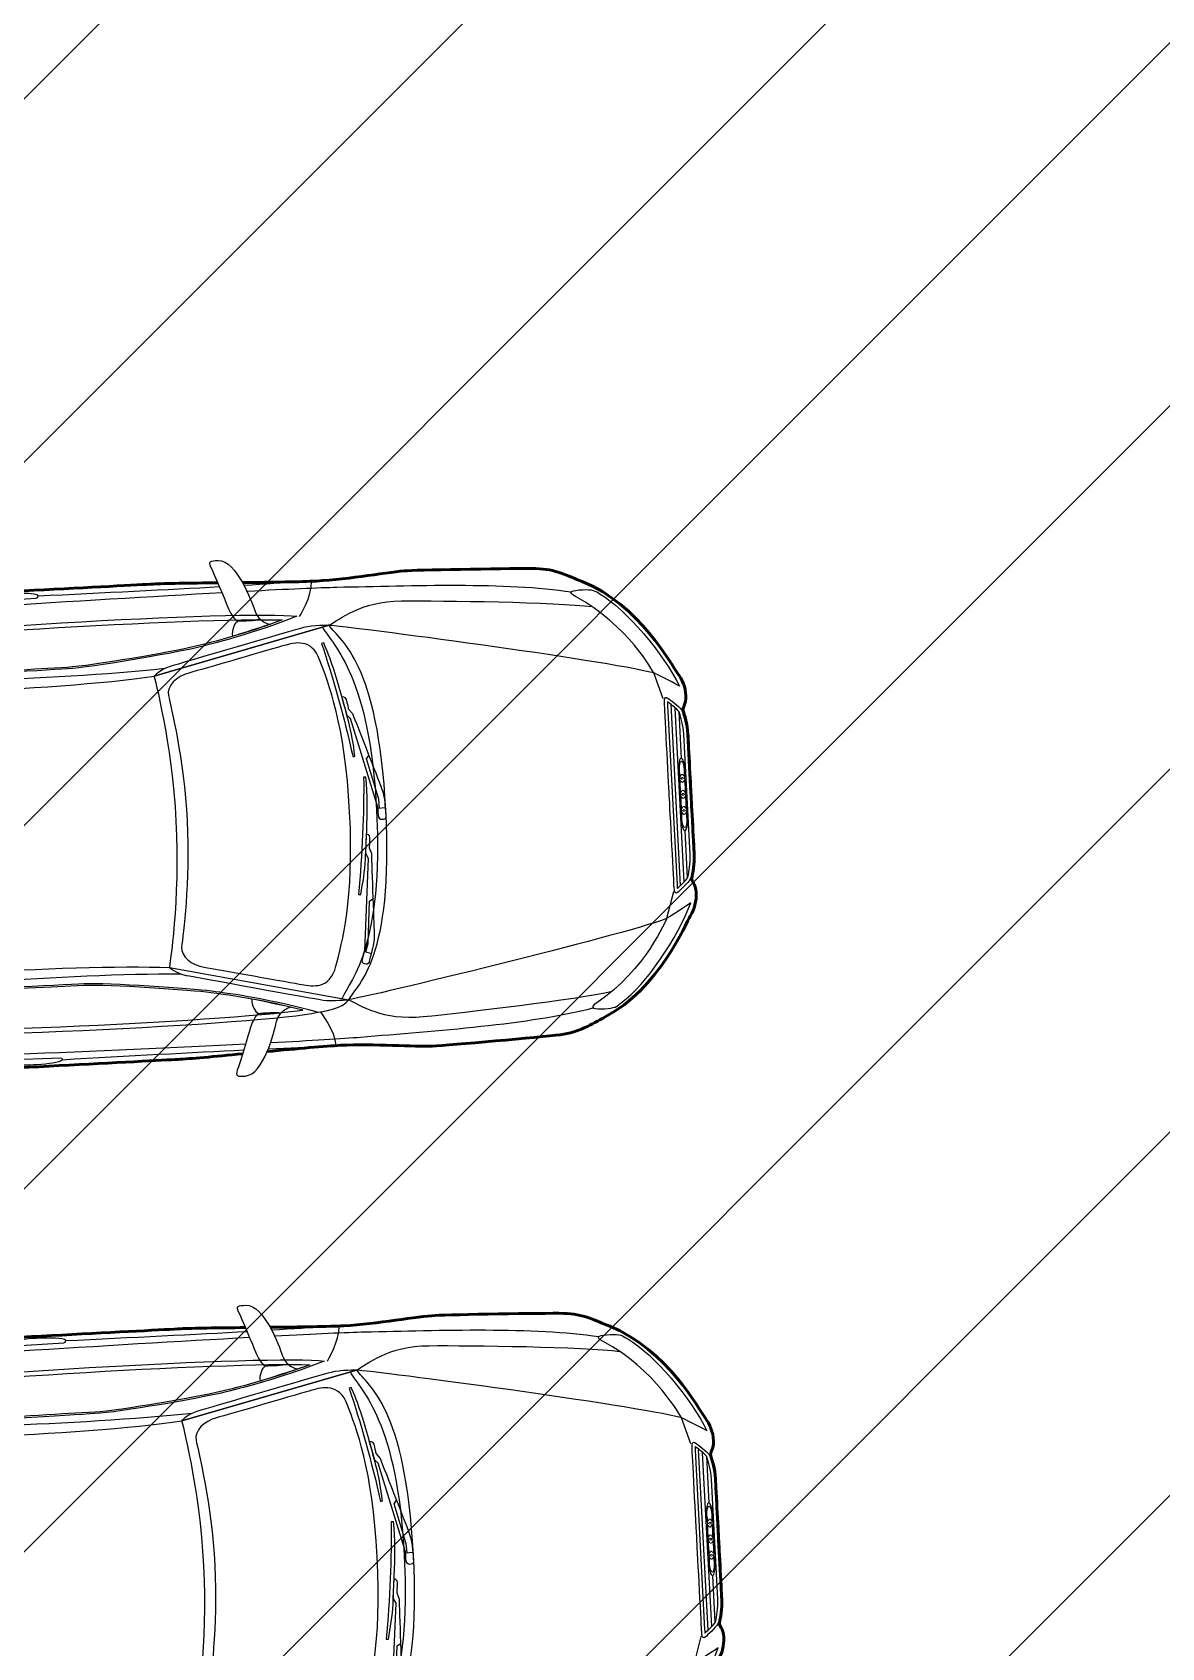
# Model space of a CAD drawing. Header units: millimetres. Extents: x 5637 to 6048, y 3385 to 3927.
# Drawn here: x 5660.7 to 5665.1, y 3657.66 to 3663.95 of the extents above; entities that cross this region are included whole.
import ezdxf

# ---------------------------------------------------------------- set-up
doc = ezdxf.new("R2010")
doc.units = ezdxf.units.MM
doc.layers.add('Contour Lines', color=253, linetype='Continuous')
doc.layers.add('hatch', color=253, linetype='Continuous', lineweight=13)
doc.layers.add('plants1', color=7, linetype='Continuous', true_color=0x89ee5d)
pattern_1 = [(45, (2816.3681, -1263.7476), (-0.265165043, 0.265165043), []), (135, (2816.3681, -1263.7476), (-0.79549513, 0.265165043), [0.9375, -0.5625])]

# ---------------------------------------------------------------- blocks, each defined once
blk = doc.blocks.new('audi1')
at = {"lineweight": 53}
for points, knots in [([(431.399, 224.2089), (431.3942, 224.3254), (431.3898, 224.4385), (431.3898, 224.4963), (431.3898, 224.4963), (431.3898, 224.625), (431.4115, 224.7866), (431.4115, 224.8536), (431.4115, 224.8536), (431.4115, 224.9206), (431.3989, 225.2744), (431.3934, 225.3524), (431.3934, 225.3524), (431.388, 225.4304), (431.3588, 225.4747), (431.3336, 225.5302), (431.3336, 225.5302), (431.2357, 225.7461), (430.9855, 225.864), (430.9583, 225.8821), (430.9583, 225.8821), (430.9311, 225.9002), (430.9023, 225.9101), (430.8677, 225.9101), (430.8677, 225.9101), (430.8331, 225.9101), (430.8242, 225.893), (430.8097, 225.8966), (430.8097, 225.8966), (430.7952, 225.9002), (430.759, 225.9101), (430.719, 225.9101), (430.719, 225.9101), (430.679, 225.9101), (430.4848, 225.9101), (430.4848, 225.9101), (430.4848, 225.9101), (430.4848, 225.9101), (430.2905, 225.9101), (430.2505, 225.9101), (430.2505, 225.9101), (430.2105, 225.9101), (430.1743, 225.9002), (430.1598, 225.8966), (430.1598, 225.8966), (430.1453, 225.893), (430.1364, 225.9101), (430.1018, 225.9101), (430.1018, 225.9101), (430.0672, 225.9101), (430.0384, 225.9002), (430.0112, 225.8821), (430.0112, 225.8821), (429.984, 225.864), (429.7338, 225.7461), (429.6359, 225.5302), (429.6359, 225.5302), (429.6107, 225.4747), (429.5815, 225.4304), (429.5761, 225.3524), (429.5761, 225.3524), (429.5706, 225.2744), (429.558, 224.9206), (429.558, 224.8536), (429.558, 224.8536), (429.558, 224.7866), (429.5797, 224.625), (429.5797, 224.4963), (429.5797, 224.4963), (429.5797, 224.4385), (429.5753, 224.3254), (429.5705, 224.2089)], [0.1982765, 0.1982765, 0.1982765, 0.1982765, 0.2142857, 0.2142857, 0.2142857, 0.2142857, 0.25, 0.25, 0.25, 0.25, 0.2857143, 0.2857143, 0.2857143, 0.2857143, 0.3214286, 0.3214286, 0.3214286, 0.3214286, 0.3571429, 0.3571429, 0.3571429, 0.3571429, 0.3928571, 0.3928571, 0.3928571, 0.3928571, 0.4285714, 0.4285714, 0.4285714, 0.4285714, 0.4642857, 0.4642857, 0.4642857, 0.4642857, 0.5, 0.5, 0.5, 0.5, 0.5357143, 0.5357143, 0.5357143, 0.5357143, 0.5714286, 0.5714286, 0.5714286, 0.5714286, 0.6071429, 0.6071429, 0.6071429, 0.6071429, 0.6428571, 0.6428571, 0.6428571, 0.6428572, 0.6785714, 0.6785714, 0.6785714, 0.6785714, 0.7142857, 0.7142857, 0.7142857, 0.7142857, 0.75, 0.75, 0.75, 0.75, 0.7857143, 0.7857143, 0.7857143, 0.7857143, 0.8017235, 0.8017235, 0.8017235, 0.8017235]), ([(429.5665, 224.1133), (429.562, 224.004), (429.558, 223.9049), (429.558, 223.8614), (429.558, 223.8614), (429.558, 223.7599), (429.558, 223.0467), (429.558, 222.8945), (429.558, 222.8945), (429.558, 222.7423), (429.567, 222.1907), (429.5688, 222.0982), (429.5688, 222.0982), (429.5706, 222.0057), (429.5942, 221.895), (429.6051, 221.8587), (429.6051, 221.8587), (429.6159, 221.8225), (429.6377, 221.7517), (429.6649, 221.6628), (429.6649, 221.6628), (429.7066, 221.5123), (429.8052, 221.2838), (430.4848, 221.2764)], [0.8061201, 0.8061201, 0.8061201, 0.8061201, 0.8214286, 0.8214286, 0.8214286, 0.8214286, 0.8571429, 0.8571429, 0.8571429, 0.8571429, 0.8928571, 0.8928571, 0.8928571, 0.8928572, 0.9285714, 0.9285714, 0.9285714, 0.9285714, 0.9642857, 0.9642857, 0.9642857, 0.9642857, 1, 1, 1, 1]), ([(430.4848, 221.2764), (431.1643, 221.2838), (431.2629, 221.5123), (431.3046, 221.6628), (431.3046, 221.6628), (431.3318, 221.7517), (431.3536, 221.8225), (431.3644, 221.8587), (431.3644, 221.8587), (431.3753, 221.895), (431.3989, 222.0057), (431.4007, 222.0982), (431.4007, 222.0982), (431.4025, 222.1907), (431.4115, 222.7423), (431.4115, 222.8945), (431.4115, 222.8945), (431.4115, 223.0467), (431.4115, 223.7599), (431.4115, 223.8614), (431.4115, 223.8614), (431.4115, 223.9049), (431.4075, 224.004), (431.403, 224.1133)], [0, 0, 0, 0, 0.0357143, 0.0357143, 0.0357143, 0.0357143, 0.0714286, 0.0714286, 0.0714286, 0.0714286, 0.1071429, 0.1071429, 0.1071429, 0.1071429, 0.1428571, 0.1428571, 0.1428571, 0.1428572, 0.1785714, 0.1785714, 0.1785714, 0.1785714, 0.1938799, 0.1938799, 0.1938799, 0.1938799])]:
    blk.add_open_spline(points, degree=3, knots=knots, dxfattribs=at)
for points, knots in [([(429.6678, 225.5307), (429.6678, 225.4903), (429.6725, 225.4658), (429.6932, 225.5009), (429.6932, 225.5009), (429.8093, 225.6976), (430.0059, 225.7899), (430.0059, 225.7899), (430.0059, 225.7899), (430.0059, 225.7899), (430.0592, 225.8855), (430.0626, 225.8868), (430.0626, 225.8868), (429.9328, 225.8319), (429.7507, 225.6936), (429.6887, 225.5977), (429.6887, 225.5977), (429.6738, 225.5783), (429.6678, 225.5687), (429.6678, 225.5307)], [0, 0, 0, 0, 0.2, 0.2, 0.2, 0.2, 0.4, 0.4, 0.4, 0.4, 0.6, 0.6, 0.6, 0.6, 0.8, 0.8, 0.8, 0.8, 1, 1, 1, 1]), ([(430.5782, 225.8666), (430.566, 225.8666), (430.5554, 225.8678), (430.547, 225.8699), (430.547, 225.8699), (430.5386, 225.8678), (430.5272, 225.8666), (430.515, 225.8666), (430.515, 225.8666), (430.5028, 225.8666), (430.4921, 225.8678), (430.4837, 225.8697), (430.4837, 225.8697), (430.4761, 225.8678), (430.4647, 225.8666), (430.4533, 225.8666), (430.4533, 225.8666), (430.4411, 225.8666), (430.4297, 225.8678), (430.4213, 225.8699), (430.4213, 225.8699), (430.4129, 225.8678), (430.4022, 225.8666), (430.3901, 225.8666), (430.3901, 225.8666), (430.3641, 225.8666), (430.3428, 225.8721), (430.3428, 225.8791), (430.3428, 225.8791), (430.3428, 225.8859), (430.3641, 225.8916), (430.3901, 225.8916), (430.3901, 225.8916), (430.4022, 225.8916), (430.4129, 225.8902), (430.4213, 225.8883), (430.4213, 225.8883), (430.4297, 225.8902), (430.4411, 225.8916), (430.4533, 225.8916), (430.4533, 225.8916), (430.4647, 225.8916), (430.4761, 225.8904), (430.4837, 225.8883), (430.4837, 225.8883), (430.4921, 225.8904), (430.5028, 225.8916), (430.515, 225.8916), (430.515, 225.8916), (430.5285, 225.8916), (430.5432, 225.8892), (430.547, 225.8883), (430.547, 225.8883), (430.5554, 225.8902), (430.566, 225.8916), (430.5782, 225.8916), (430.5782, 225.8916), (430.6041, 225.8916), (430.6254, 225.8859), (430.6254, 225.8791), (430.6254, 225.8791), (430.6254, 225.8721), (430.6041, 225.8666), (430.5782, 225.8666)], [0, 0, 0, 0, 0.0625, 0.0625, 0.0625, 0.0625, 0.125, 0.125, 0.125, 0.125, 0.1875, 0.1875, 0.1875, 0.1875, 0.25, 0.25, 0.25, 0.25, 0.3125, 0.3125, 0.3125, 0.3125, 0.375, 0.375, 0.375, 0.375, 0.4375, 0.4375, 0.4375, 0.4375, 0.5, 0.5, 0.5, 0.5, 0.5625, 0.5625, 0.5625, 0.5625, 0.625, 0.625, 0.625, 0.625, 0.6875, 0.6875, 0.6875, 0.6875, 0.75, 0.75, 0.75, 0.75, 0.8125, 0.8125, 0.8125, 0.8125, 0.875, 0.875, 0.875, 0.875, 0.9375, 0.9375, 0.9375, 0.9375, 1, 1, 1, 1]), ([(431.3016, 225.5307), (431.3016, 225.4903), (431.297, 225.4658), (431.2763, 225.5009), (431.2763, 225.5009), (431.1602, 225.6976), (430.9635, 225.7899), (430.9635, 225.7899), (430.9635, 225.7899), (430.9635, 225.7899), (430.9103, 225.8855), (430.9069, 225.8868), (430.9069, 225.8868), (431.0367, 225.8319), (431.2188, 225.6936), (431.2808, 225.5977), (431.2808, 225.5977), (431.2957, 225.5783), (431.3016, 225.5687), (431.3016, 225.5307)], [0, 0, 0, 0, 0.2, 0.2, 0.2, 0.2, 0.4, 0.4, 0.4, 0.4, 0.6, 0.6, 0.6, 0.6, 0.8, 0.8, 0.8, 0.8, 1, 1, 1, 1]), ([(430.4848, 223.9015), (430.1772, 223.9015), (429.9166, 223.8459), (429.9166, 223.8459), (429.9166, 223.8459), (429.9166, 223.8459), (429.7544, 224.5367), (429.7544, 224.5367), (429.7544, 224.5367), (429.8192, 224.5784), (429.9038, 224.7198), (430.4848, 224.7198), (430.4848, 224.7198), (431.0657, 224.7198), (431.1503, 224.5784), (431.2151, 224.5367), (431.2151, 224.5367), (431.2151, 224.5367), (431.0529, 223.8459), (431.0529, 223.8459), (431.0529, 223.8459), (431.0529, 223.8459), (430.7923, 223.9015), (430.4848, 223.9015)], [0, 0, 0, 0, 0.166667, 0.166667, 0.166667, 0.166667, 0.333333, 0.333333, 0.333333, 0.333333, 0.5, 0.5, 0.5, 0.5, 0.666667, 0.666667, 0.666667, 0.666667, 0.833333, 0.833333, 0.833333, 0.833333, 1, 1, 1, 1]), ([(431.029, 224.6373), (431.0031, 224.6465), (430.9817, 224.6488), (430.9558, 224.6495), (430.9558, 224.6495), (430.9368, 224.6495), (430.6503, 224.6549), (430.6503, 224.6549), (430.6503, 224.6549), (430.6503, 224.6549), (430.6283, 224.6473), (430.6283, 224.6473), (430.6283, 224.6473), (430.6283, 224.6473), (430.6031, 224.6503), (430.5894, 224.6511), (430.5894, 224.6511), (430.5757, 224.6526), (430.5734, 224.6404), (430.5734, 224.6404), (430.5734, 224.6404), (430.5734, 224.6404), (430.6488, 224.6328), (430.6488, 224.6328), (430.6488, 224.6328), (430.6488, 224.6328), (430.6694, 224.6427), (430.6694, 224.6427), (430.6694, 224.6427), (430.6694, 224.6427), (431.0274, 224.6091), (431.0274, 224.6091), (431.0274, 224.6091), (431.0274, 224.6091), (431.0381, 224.6053), (431.0549, 224.6), (431.0549, 224.6), (431.0709, 224.5947), (431.0762, 224.5992), (431.0785, 224.6061), (431.0785, 224.6061), (431.0808, 224.6137), (431.0823, 224.6198), (431.0724, 224.6236), (431.0724, 224.6236), (431.0625, 224.6267), (431.0457, 224.632), (431.029, 224.6373)], [0, 0, 0, 0, 0.083333, 0.083333, 0.083333, 0.083333, 0.166667, 0.166667, 0.166667, 0.166667, 0.25, 0.25, 0.25, 0.25, 0.333333, 0.333333, 0.333333, 0.333333, 0.416667, 0.416667, 0.416667, 0.416667, 0.5, 0.5, 0.5, 0.5, 0.583333, 0.583333, 0.583333, 0.583333, 0.666667, 0.666667, 0.666667, 0.666667, 0.75, 0.75, 0.75, 0.75, 0.833333, 0.833333, 0.833333, 0.833333, 0.916667, 0.916667, 0.916667, 0.916667, 1, 1, 1, 1]), ([(431.2151, 224.5367), (431.2151, 224.5367), (431.0529, 223.8459), (431.0529, 223.8459), (431.0529, 223.8459), (431.0529, 223.8459), (431.0783, 223.871), (431.0876, 223.9104), (431.0876, 223.9104), (431.0968, 223.9498), (431.2044, 224.4001), (431.2114, 224.4371), (431.2114, 224.4371), (431.2183, 224.4742), (431.2151, 224.5367), (431.2151, 224.5367)], [0, 0, 0, 0, 0.25, 0.25, 0.25, 0.25, 0.5, 0.5, 0.5, 0.5, 0.75, 0.75, 0.75, 0.75, 1, 1, 1, 1])]:
    blk.add_open_spline(points, degree=3, knots=knots)
at = {"lineweight": 25}
for points, knots in [([(429.6678, 225.5307), (429.6678, 225.4903), (429.6725, 225.4658), (429.6932, 225.5009), (429.6932, 225.5009), (429.8093, 225.6976), (430.0059, 225.7899), (430.0059, 225.7899), (430.0059, 225.7899), (430.0059, 225.7899), (430.0592, 225.8855), (430.0626, 225.8868), (430.0626, 225.8868), (429.9328, 225.8319), (429.7507, 225.6936), (429.6887, 225.5977), (429.6887, 225.5977), (429.6738, 225.5783), (429.6678, 225.5687), (429.6678, 225.5307)], [0, 0, 0, 0, 0.2, 0.2, 0.2, 0.2, 0.4, 0.4, 0.4, 0.4, 0.6, 0.6, 0.6, 0.6, 0.8, 0.8, 0.8, 0.8, 1, 1, 1, 1]), ([(430.4809, 225.9061), (430.4809, 225.9061), (430.2505, 225.9061), (430.2505, 225.9061), (430.2505, 225.9061), (430.2135, 225.9061), (430.18, 225.8976), (430.1639, 225.8935), (430.1639, 225.8935), (430.1639, 225.8935), (430.1608, 225.8928), (430.1608, 225.8928), (430.1608, 225.8928), (430.1461, 225.8881), (430.1235, 225.8586), (430.1091, 225.8427), (430.1091, 225.8427), (430.0947, 225.8268), (430.1091, 225.8253), (430.1348, 225.8253), (430.1348, 225.8253), (430.1605, 225.8253), (430.4848, 225.8253), (430.4848, 225.8253), (430.4848, 225.8253), (430.4848, 225.8253), (430.809, 225.8253), (430.8347, 225.8253), (430.8347, 225.8253), (430.8604, 225.8253), (430.8748, 225.8268), (430.8604, 225.8427), (430.8604, 225.8427), (430.846, 225.8586), (430.8234, 225.8881), (430.8087, 225.8928), (430.8087, 225.8928), (430.8087, 225.8928), (430.8056, 225.8936), (430.8056, 225.8936), (430.8056, 225.8936), (430.7895, 225.8976), (430.756, 225.9061), (430.719, 225.9061), (430.719, 225.9061), (430.719, 225.9061), (430.4886, 225.9061), (430.4886, 225.9061), (430.4886, 225.9061), (430.4886, 225.9061), (430.4809, 225.9061), (430.4809, 225.9061)], [0, 0, 0, 0, 0.076923, 0.076923, 0.076923, 0.076923, 0.153846, 0.153846, 0.153846, 0.153846, 0.230769, 0.230769, 0.230769, 0.230769, 0.307692, 0.307692, 0.307692, 0.307692, 0.384615, 0.384615, 0.384615, 0.384615, 0.461538, 0.461538, 0.461538, 0.461538, 0.538462, 0.538462, 0.538462, 0.538462, 0.615385, 0.615385, 0.615385, 0.615385, 0.692308, 0.692308, 0.692308, 0.692308, 0.769231, 0.769231, 0.769231, 0.769231, 0.846154, 0.846154, 0.846154, 0.846154, 0.923077, 0.923077, 0.923077, 0.923077, 1, 1, 1, 1]), ([(430.8347, 225.8373), (430.8347, 225.8373), (430.8347, 225.8373), (430.8347, 225.8373), (430.8347, 225.8373), (430.8347, 225.8373), (430.1348, 225.8373), (430.1348, 225.8373), (430.1348, 225.8373), (430.1289, 225.8373), (430.1244, 225.8375), (430.1207, 225.8377), (430.1207, 225.8377), (430.1235, 225.841), (430.1279, 225.846), (430.1279, 225.846), (430.1279, 225.846), (430.1384, 225.8582), (430.156, 225.8786), (430.1644, 225.8813), (430.1644, 225.8813), (430.1644, 225.8813), (430.1668, 225.8819), (430.1668, 225.8819), (430.1668, 225.8819), (430.1825, 225.8859), (430.2151, 225.8941), (430.2505, 225.8941), (430.2505, 225.8941), (430.2505, 225.8941), (430.719, 225.8941), (430.719, 225.8941), (430.719, 225.8941), (430.7544, 225.8941), (430.787, 225.8859), (430.8027, 225.8819), (430.8027, 225.8819), (430.8027, 225.8819), (430.8058, 225.8811), (430.8058, 225.8811), (430.8058, 225.8811), (430.8135, 225.8787), (430.8311, 225.8582), (430.8416, 225.846), (430.8416, 225.846), (430.8416, 225.846), (430.846, 225.841), (430.8488, 225.8377), (430.8488, 225.8377), (430.8451, 225.8375), (430.8406, 225.8373), (430.8347, 225.8373)], [0, 0, 0, 0, 0.076923, 0.076923, 0.076923, 0.076923, 0.153846, 0.153846, 0.153846, 0.153846, 0.230769, 0.230769, 0.230769, 0.230769, 0.307692, 0.307692, 0.307692, 0.307692, 0.384615, 0.384615, 0.384615, 0.384615, 0.461538, 0.461538, 0.461538, 0.461538, 0.538462, 0.538462, 0.538462, 0.538462, 0.615385, 0.615385, 0.615385, 0.615385, 0.692308, 0.692308, 0.692308, 0.692308, 0.769231, 0.769231, 0.769231, 0.769231, 0.846154, 0.846154, 0.846154, 0.846154, 0.923077, 0.923077, 0.923077, 0.923077, 1, 1, 1, 1]), ([(431.3016, 225.5307), (431.3016, 225.4903), (431.297, 225.4658), (431.2763, 225.5009), (431.2763, 225.5009), (431.1602, 225.6976), (430.9635, 225.7899), (430.9635, 225.7899), (430.9635, 225.7899), (430.9635, 225.7899), (430.9103, 225.8855), (430.9069, 225.8868), (430.9069, 225.8868), (431.0367, 225.8319), (431.2188, 225.6936), (431.2808, 225.5977), (431.2808, 225.5977), (431.2957, 225.5783), (431.3016, 225.5687), (431.3016, 225.5307)], [0, 0, 0, 0, 0.2, 0.2, 0.2, 0.2, 0.4, 0.4, 0.4, 0.4, 0.6, 0.6, 0.6, 0.6, 0.8, 0.8, 0.8, 0.8, 1, 1, 1, 1]), ([(429.7544, 224.5367), (429.7332, 224.579), (429.6675, 224.6635), (429.6745, 224.8232), (429.6745, 224.8232), (429.6815, 224.9829), (429.7099, 225.4234), (429.7353, 225.5636)], [0, 0, 0, 0, 0.5, 0.5, 0.5, 0.5, 1, 1, 1, 1]), ([(431.2151, 224.5367), (431.2363, 224.579), (431.3019, 224.6635), (431.295, 224.8232), (431.295, 224.8232), (431.288, 224.9829), (431.2596, 225.4234), (431.2342, 225.5636)], [0, 0, 0, 0, 0.5, 0.5, 0.5, 0.5, 1, 1, 1, 1]), ([(429.6047, 224.2242), (429.6047, 224.382), (429.6055, 224.5077), (429.6076, 224.575), (429.6076, 224.575), (429.6169, 224.867), (429.6222, 225.2352), (429.6739, 225.4859)], [0.5897295, 0.5897295, 0.5897295, 0.5897295, 0.6666667, 0.6666667, 0.6666667, 0.6666667, 1, 1, 1, 1]), ([(431.3648, 224.2242), (431.3648, 224.382), (431.364, 224.5077), (431.3619, 224.575), (431.3619, 224.575), (431.3525, 224.867), (431.3473, 225.2352), (431.2956, 225.4859)], [0.5897296, 0.5897296, 0.5897296, 0.5897296, 0.6666667, 0.6666667, 0.6666667, 0.6666667, 1, 1, 1, 1]), ([(430.4848, 223.9015), (430.1772, 223.9015), (429.9166, 223.8459), (429.9166, 223.8459), (429.9166, 223.8459), (429.9166, 223.8459), (429.7544, 224.5367), (429.7544, 224.5367), (429.7544, 224.5367), (429.8192, 224.5784), (429.9038, 224.7198), (430.4848, 224.7198), (430.4848, 224.7198), (431.0657, 224.7198), (431.1503, 224.5784), (431.2151, 224.5367), (431.2151, 224.5367), (431.2151, 224.5367), (431.0529, 223.8459), (431.0529, 223.8459), (431.0529, 223.8459), (431.0529, 223.8459), (430.7923, 223.9015), (430.4848, 223.9015)], [0, 0, 0, 0, 0.166667, 0.166667, 0.166667, 0.166667, 0.333333, 0.333333, 0.333333, 0.333333, 0.5, 0.5, 0.5, 0.5, 0.666667, 0.666667, 0.666667, 0.666667, 0.833333, 0.833333, 0.833333, 0.833333, 1, 1, 1, 1]), ([(429.7605, 224.5106), (429.8395, 224.5526), (429.9616, 224.6841), (430.4848, 224.6841), (430.4848, 224.6841), (431.0079, 224.6841), (431.13, 224.5526), (431.209, 224.5106)], [0, 0, 0, 0, 0.5, 0.5, 0.5, 0.5, 1, 1, 1, 1]), ([(430.4637, 224.7174), (430.4355, 224.7174), (430.415, 224.7128), (430.3906, 224.7052), (430.3906, 224.7052), (430.3723, 224.6999), (430.1026, 224.6099), (430.1026, 224.6099), (430.1026, 224.6099), (430.1026, 224.6099), (430.0843, 224.5954), (430.0843, 224.5954), (430.0843, 224.5954), (430.0843, 224.5954), (430.06, 224.5909), (430.0462, 224.5878), (430.0462, 224.5878), (430.0325, 224.584), (430.0341, 224.5718), (430.0341, 224.5718), (430.0341, 224.5718), (430.0341, 224.5718), (430.1087, 224.5886), (430.1087, 224.5886), (430.1087, 224.5886), (430.1087, 224.5886), (430.1209, 224.6008), (430.1209, 224.6008), (430.1209, 224.6008), (430.1209, 224.6008), (430.4713, 224.6899), (430.4713, 224.6899), (430.4713, 224.6899), (430.4713, 224.6899), (430.4828, 224.6899), (430.5003, 224.6899), (430.5003, 224.6899), (430.5178, 224.6907), (430.5208, 224.6968), (430.5208, 224.7037), (430.5208, 224.7037), (430.5208, 224.7113), (430.5201, 224.7182), (430.5094, 224.7182), (430.5094, 224.7182), (430.4988, 224.7189), (430.4812, 224.7182), (430.4637, 224.7174)], [0, 0, 0, 0, 0.083333, 0.083333, 0.083333, 0.083333, 0.166667, 0.166667, 0.166667, 0.166667, 0.25, 0.25, 0.25, 0.25, 0.333333, 0.333333, 0.333333, 0.333333, 0.416667, 0.416667, 0.416667, 0.416667, 0.5, 0.5, 0.5, 0.5, 0.583333, 0.583333, 0.583333, 0.583333, 0.666667, 0.666667, 0.666667, 0.666667, 0.75, 0.75, 0.75, 0.75, 0.833333, 0.833333, 0.833333, 0.833333, 0.916667, 0.916667, 0.916667, 0.916667, 1, 1, 1, 1]), ([(430.4751, 224.6953), (430.4751, 224.6953), (430.4401, 224.6945), (430.4401, 224.6945), (430.4401, 224.6945), (430.4401, 224.6945), (430.2816, 224.6549), (430.2816, 224.6549), (430.2816, 224.6549), (430.2816, 224.6549), (430.2687, 224.6648), (430.2687, 224.6648)], [0, 0, 0, 0, 0.333333, 0.333333, 0.333333, 0.333333, 0.666667, 0.666667, 0.666667, 0.666667, 1, 1, 1, 1]), ([(429.8215, 224.5124), (429.8825, 224.536), (429.9518, 224.5535), (430.0249, 224.5695), (430.0249, 224.5695), (430.06, 224.5771), (430.095, 224.5855), (430.1293, 224.5924), (430.1293, 224.5924), (430.1773, 224.6031), (430.2207, 224.6069), (430.2679, 224.6107), (430.2679, 224.6107), (430.2679, 224.6107), (430.2702, 224.6031), (430.2702, 224.6031), (430.2702, 224.6031), (430.1156, 224.5764), (429.9579, 224.5413), (429.8238, 224.504), (429.8238, 224.504), (429.8238, 224.504), (429.8215, 224.5124), (429.8215, 224.5124)], [0, 0, 0, 0, 0.166667, 0.166667, 0.166667, 0.166667, 0.333333, 0.333333, 0.333333, 0.333333, 0.5, 0.5, 0.5, 0.5, 0.666667, 0.666667, 0.666667, 0.666667, 0.833333, 0.833333, 0.833333, 0.833333, 1, 1, 1, 1]), ([(430.3525, 224.6488), (430.418, 224.6533), (430.4896, 224.648), (430.5635, 224.6412), (430.5635, 224.6412), (430.5993, 224.6373), (430.6351, 224.6343), (430.6702, 224.6305), (430.6702, 224.6305), (430.7197, 224.6259), (430.7616, 224.616), (430.8073, 224.6053), (430.8073, 224.6053), (430.8073, 224.6053), (430.8073, 224.5969), (430.8073, 224.5969), (430.8073, 224.5969), (430.6519, 224.6191), (430.4904, 224.6343), (430.3517, 224.6404), (430.3517, 224.6404), (430.3517, 224.6404), (430.3525, 224.6488), (430.3525, 224.6488)], [0, 0, 0, 0, 0.166667, 0.166667, 0.166667, 0.166667, 0.333333, 0.333333, 0.333333, 0.333333, 0.5, 0.5, 0.5, 0.5, 0.666667, 0.666667, 0.666667, 0.666667, 0.833333, 0.833333, 0.833333, 0.833333, 1, 1, 1, 1]), ([(431.029, 224.6373), (431.0031, 224.6465), (430.9817, 224.6488), (430.9558, 224.6495), (430.9558, 224.6495), (430.9368, 224.6495), (430.6503, 224.6549), (430.6503, 224.6549), (430.6503, 224.6549), (430.6503, 224.6549), (430.6283, 224.6473), (430.6283, 224.6473), (430.6283, 224.6473), (430.6283, 224.6473), (430.6031, 224.6503), (430.5894, 224.6511), (430.5894, 224.6511), (430.5757, 224.6526), (430.5734, 224.6404), (430.5734, 224.6404), (430.5734, 224.6404), (430.5734, 224.6404), (430.6488, 224.6328), (430.6488, 224.6328), (430.6488, 224.6328), (430.6488, 224.6328), (430.6694, 224.6427), (430.6694, 224.6427), (430.6694, 224.6427), (430.6694, 224.6427), (431.0274, 224.6091), (431.0274, 224.6091), (431.0274, 224.6091), (431.0274, 224.6091), (431.0381, 224.6053), (431.0549, 224.6), (431.0549, 224.6), (431.0709, 224.5947), (431.0762, 224.5992), (431.0785, 224.6061), (431.0785, 224.6061), (431.0808, 224.6137), (431.0823, 224.6198), (431.0724, 224.6236), (431.0724, 224.6236), (431.0625, 224.6267), (431.0457, 224.632), (431.029, 224.6373)], [0, 0, 0, 0, 0.083333, 0.083333, 0.083333, 0.083333, 0.166667, 0.166667, 0.166667, 0.166667, 0.25, 0.25, 0.25, 0.25, 0.333333, 0.333333, 0.333333, 0.333333, 0.416667, 0.416667, 0.416667, 0.416667, 0.5, 0.5, 0.5, 0.5, 0.583333, 0.583333, 0.583333, 0.583333, 0.666667, 0.666667, 0.666667, 0.666667, 0.75, 0.75, 0.75, 0.75, 0.833333, 0.833333, 0.833333, 0.833333, 0.916667, 0.916667, 0.916667, 0.916667, 1, 1, 1, 1]), ([(431.032, 224.613), (431.032, 224.613), (430.9993, 224.6236), (430.9993, 224.6236), (430.9993, 224.6236), (430.9993, 224.6236), (430.8355, 224.6381), (430.8355, 224.6381), (430.8355, 224.6381), (430.8355, 224.6381), (430.8263, 224.6511), (430.8263, 224.6511)], [0, 0, 0, 0, 0.333333, 0.333333, 0.333333, 0.333333, 0.666667, 0.666667, 0.666667, 0.666667, 1, 1, 1, 1]), ([(430.4848, 223.945), (430.2406, 223.945), (430.0408, 223.9049), (429.9945, 223.8979), (429.9945, 223.8979), (429.9568, 223.8922), (429.9219, 223.9331), (429.9113, 223.982), (429.9113, 223.982), (429.9007, 224.031), (429.8333, 224.3168), (429.824, 224.3578), (429.824, 224.3578), (429.8147, 224.3988), (429.7989, 224.4663), (429.8888, 224.4941), (429.8888, 224.4941), (429.9787, 224.5219), (430.1377, 224.5788), (430.4848, 224.5788), (430.4848, 224.5788), (430.8318, 224.5788), (430.9908, 224.5219), (431.0807, 224.4941), (431.0807, 224.4941), (431.1706, 224.4663), (431.1548, 224.3988), (431.1455, 224.3578), (431.1455, 224.3578), (431.1362, 224.3168), (431.0688, 224.031), (431.0582, 223.982), (431.0582, 223.982), (431.0476, 223.9331), (431.0127, 223.8922), (430.975, 223.8979), (430.975, 223.8979), (430.9287, 223.9049), (430.7289, 223.945), (430.4848, 223.945)], [0, 0, 0, 0, 0.1, 0.1, 0.1, 0.1, 0.2, 0.2, 0.2, 0.2, 0.3, 0.3, 0.3, 0.3, 0.4, 0.4, 0.4, 0.4, 0.5, 0.5, 0.5, 0.5, 0.6, 0.6, 0.6, 0.6, 0.7, 0.7, 0.7, 0.7, 0.8, 0.8, 0.8, 0.8, 0.9, 0.9, 0.9, 0.9, 1, 1, 1, 1]), ([(429.7544, 224.5367), (429.7544, 224.5367), (429.9166, 223.8459), (429.9166, 223.8459), (429.9166, 223.8459), (429.9166, 223.8459), (429.8912, 223.871), (429.8819, 223.9104), (429.8819, 223.9104), (429.8727, 223.9498), (429.7651, 224.4001), (429.7581, 224.4371), (429.7581, 224.4371), (429.7512, 224.4742), (429.7544, 224.5367), (429.7544, 224.5367)], [0, 0, 0, 0, 0.25, 0.25, 0.25, 0.25, 0.5, 0.5, 0.5, 0.5, 0.75, 0.75, 0.75, 0.75, 1, 1, 1, 1]), ([(431.2151, 224.5367), (431.2151, 224.5367), (431.0529, 223.8459), (431.0529, 223.8459), (431.0529, 223.8459), (431.0529, 223.8459), (431.0783, 223.871), (431.0876, 223.9104), (431.0876, 223.9104), (431.0968, 223.9498), (431.2044, 224.4001), (431.2114, 224.4371), (431.2114, 224.4371), (431.2183, 224.4742), (431.2151, 224.5367), (431.2151, 224.5367)], [0, 0, 0, 0, 0.25, 0.25, 0.25, 0.25, 0.5, 0.5, 0.5, 0.5, 0.75, 0.75, 0.75, 0.75, 1, 1, 1, 1]), ([(429.7294, 222.4481), (429.733, 222.4197), (429.7506, 222.3939), (429.7694, 222.4481), (429.7694, 222.4481), (429.7882, 222.5022), (429.8188, 222.6129), (429.8282, 222.66), (429.8282, 222.66), (429.8376, 222.7071), (429.8659, 222.8625), (429.8706, 222.9402), (429.8706, 222.9402), (429.8753, 223.0179), (429.8706, 223.4159), (429.8706, 223.51), (429.8706, 223.51), (429.8706, 223.6042), (429.8306, 223.9268), (429.8165, 224.0045), (429.8165, 224.0045), (429.8023, 224.0822), (429.7717, 224.2376), (429.7128, 224.4127), (429.7128, 224.4127), (429.6776, 224.2188), (429.6823, 222.8178), (429.7294, 222.4481)], [0, 0, 0, 0, 0.142857, 0.142857, 0.142857, 0.142857, 0.285714, 0.285714, 0.285714, 0.285714, 0.428571, 0.428571, 0.428571, 0.428571, 0.571429, 0.571429, 0.571429, 0.571429, 0.714286, 0.714286, 0.714286, 0.714286, 0.857143, 0.857143, 0.857143, 0.857143, 1, 1, 1, 1]), ([(429.7473, 222.4496), (429.7473, 222.4496), (429.7473, 222.4496), (429.7473, 222.4496), (429.7473, 222.4496), (429.7486, 222.4392), (429.7514, 222.4332), (429.7535, 222.4302), (429.7535, 222.4302), (429.7556, 222.4328), (429.7593, 222.4385), (429.764, 222.452), (429.764, 222.452), (429.7824, 222.5048), (429.813, 222.6149), (429.8224, 222.6624), (429.8224, 222.6624), (429.8338, 222.7192), (429.8602, 222.8683), (429.8646, 222.9409), (429.8646, 222.9409), (429.868, 222.9978), (429.8664, 223.23), (429.8653, 223.3836), (429.8653, 223.3836), (429.8653, 223.3836), (429.8646, 223.51), (429.8646, 223.51), (429.8646, 223.51), (429.8646, 223.604), (429.8241, 223.9281), (429.8106, 224.0024), (429.8106, 224.0024), (429.7881, 224.1266), (429.7588, 224.2448), (429.7242, 224.3557), (429.7242, 224.3557), (429.6965, 224.0345), (429.7036, 222.7921), (429.7473, 222.4496)], [0, 0, 0, 0, 0.1, 0.1, 0.1, 0.1, 0.2, 0.2, 0.2, 0.2, 0.3, 0.3, 0.3, 0.3, 0.4, 0.4, 0.4, 0.4, 0.5, 0.5, 0.5, 0.5, 0.6, 0.6, 0.6, 0.6, 0.7, 0.7, 0.7, 0.7, 0.8, 0.8, 0.8, 0.8, 0.9, 0.9, 0.9, 0.9, 1, 1, 1, 1]), ([(431.2401, 222.4481), (431.2365, 222.4197), (431.2189, 222.3939), (431.2001, 222.4481), (431.2001, 222.4481), (431.1813, 222.5022), (431.1507, 222.6129), (431.1413, 222.66), (431.1413, 222.66), (431.1319, 222.7071), (431.1036, 222.8625), (431.0989, 222.9402), (431.0989, 222.9402), (431.0942, 223.0179), (431.0989, 223.4159), (431.0989, 223.51), (431.0989, 223.51), (431.0989, 223.6042), (431.1389, 223.9268), (431.153, 224.0045), (431.153, 224.0045), (431.1672, 224.0822), (431.1978, 224.2376), (431.2567, 224.4127), (431.2567, 224.4127), (431.2919, 224.2188), (431.2872, 222.8178), (431.2401, 222.4481)], [0, 0, 0, 0, 0.142857, 0.142857, 0.142857, 0.142857, 0.285714, 0.285714, 0.285714, 0.285714, 0.428571, 0.428571, 0.428571, 0.428571, 0.571429, 0.571429, 0.571429, 0.571429, 0.714286, 0.714286, 0.714286, 0.714286, 0.857143, 0.857143, 0.857143, 0.857143, 1, 1, 1, 1]), ([(431.2222, 222.4496), (431.2222, 222.4496), (431.2222, 222.4496), (431.2222, 222.4496), (431.2222, 222.4496), (431.2209, 222.4392), (431.2181, 222.4332), (431.216, 222.4302), (431.216, 222.4302), (431.2139, 222.4328), (431.2102, 222.4385), (431.2055, 222.452), (431.2055, 222.452), (431.1871, 222.5048), (431.1565, 222.6149), (431.1471, 222.6624), (431.1471, 222.6624), (431.1357, 222.7192), (431.1093, 222.8683), (431.1049, 222.9409), (431.1049, 222.9409), (431.1015, 222.9978), (431.1031, 223.23), (431.1042, 223.3836), (431.1042, 223.3836), (431.1042, 223.3836), (431.1049, 223.51), (431.1049, 223.51), (431.1049, 223.51), (431.1049, 223.604), (431.1454, 223.9281), (431.1589, 224.0024), (431.1589, 224.0024), (431.1814, 224.1266), (431.2107, 224.2448), (431.2453, 224.3557), (431.2453, 224.3557), (431.273, 224.0345), (431.2659, 222.7921), (431.2222, 222.4496)], [0, 0, 0, 0, 0.1, 0.1, 0.1, 0.1, 0.2, 0.2, 0.2, 0.2, 0.3, 0.3, 0.3, 0.3, 0.4, 0.4, 0.4, 0.4, 0.5, 0.5, 0.5, 0.5, 0.6, 0.6, 0.6, 0.6, 0.7, 0.7, 0.7, 0.7, 0.8, 0.8, 0.8, 0.8, 0.9, 0.9, 0.9, 0.9, 1, 1, 1, 1]), ([(429.7167, 224.2702), (429.7205, 224.2508), (429.7208, 224.2086), (429.7186, 224.1796), (429.7186, 224.1796), (429.7194, 224.1805), (429.7203, 224.1815), (429.7209, 224.1823), (429.7209, 224.1823), (429.7261, 224.1712), (429.7529, 224.1567), (429.7775, 224.1607), (429.7775, 224.1607), (429.7743, 224.1742), (429.7383, 224.3089), (429.7383, 224.3089), (429.7383, 224.3089), (429.7368, 224.2978), (429.7298, 224.2827), (429.7167, 224.2702)], [0, 0, 0, 0, 0.2, 0.2, 0.2, 0.2, 0.4, 0.4, 0.4, 0.4, 0.6, 0.6, 0.6, 0.6, 0.8, 0.8, 0.8, 0.8, 1, 1, 1, 1]), ([(431.2528, 224.2702), (431.249, 224.2508), (431.2487, 224.2086), (431.2509, 224.1796), (431.2509, 224.1796), (431.2501, 224.1805), (431.2492, 224.1815), (431.2486, 224.1823), (431.2486, 224.1823), (431.2434, 224.1712), (431.2166, 224.1567), (431.1919, 224.1607), (431.1919, 224.1607), (431.1952, 224.1742), (431.2312, 224.3089), (431.2312, 224.3089), (431.2312, 224.3089), (431.2326, 224.2978), (431.2397, 224.2827), (431.2528, 224.2702)], [0, 0, 0, 0, 0.2, 0.2, 0.2, 0.2, 0.4, 0.4, 0.4, 0.4, 0.6, 0.6, 0.6, 0.6, 0.8, 0.8, 0.8, 0.8, 1, 1, 1, 1]), ([(429.7167, 224.2702), (429.708, 224.2618), (429.6965, 224.2546), (429.6819, 224.2506), (429.6819, 224.2506), (429.6455, 224.2409), (429.4816, 224.1895), (429.4796, 224.1192), (429.4796, 224.1192), (429.4796, 224.0893), (429.4803, 224.0788), (429.5037, 224.0893), (429.5037, 224.0893), (429.5271, 224.0997), (429.6448, 224.1419), (429.6643, 224.1478), (429.6643, 224.1478), (429.6823, 224.1532), (429.7088, 224.169), (429.7186, 224.1796), (429.7186, 224.1796), (429.7208, 224.2086), (429.7205, 224.2508), (429.7167, 224.2702)], [0, 0, 0, 0, 0.166667, 0.166667, 0.166667, 0.166667, 0.333333, 0.333333, 0.333333, 0.333333, 0.5, 0.5, 0.5, 0.5, 0.666667, 0.666667, 0.666667, 0.666667, 0.833333, 0.833333, 0.833333, 0.833333, 1, 1, 1, 1]), ([(431.2528, 224.2702), (431.2615, 224.2618), (431.273, 224.2546), (431.2876, 224.2506), (431.2876, 224.2506), (431.324, 224.2409), (431.4879, 224.1895), (431.4899, 224.1192), (431.4899, 224.1192), (431.4899, 224.0893), (431.4892, 224.0788), (431.4658, 224.0893), (431.4658, 224.0893), (431.4424, 224.0997), (431.3247, 224.1419), (431.3052, 224.1478), (431.3052, 224.1478), (431.2872, 224.1532), (431.2607, 224.169), (431.2509, 224.1796), (431.2509, 224.1796), (431.2487, 224.2086), (431.249, 224.2508), (431.2528, 224.2702)], [0, 0, 0, 0, 0.166667, 0.166667, 0.166667, 0.166667, 0.333333, 0.333333, 0.333333, 0.333333, 0.5, 0.5, 0.5, 0.5, 0.666667, 0.666667, 0.666667, 0.666667, 0.833333, 0.833333, 0.833333, 0.833333, 1, 1, 1, 1]), ([(429.6967, 221.6609), (429.6626, 221.8317), (429.6263, 222.1776), (429.6201, 222.5378), (429.6201, 222.5378), (429.6156, 222.7985), (429.6062, 223.5958), (429.6049, 224.1272)], [0, 0, 0, 0, 0.3333333, 0.3333333, 0.3333333, 0.3333333, 0.5745436, 0.5745436, 0.5745436, 0.5745436]), ([(431.2727, 221.6609), (431.3069, 221.8317), (431.3432, 222.1776), (431.3494, 222.5378), (431.3494, 222.5378), (431.3539, 222.7985), (431.3633, 223.5958), (431.3646, 224.1272)], [0, 0, 0, 0, 0.3333333, 0.3333333, 0.3333333, 0.3333333, 0.5745436, 0.5745436, 0.5745436, 0.5745436]), ([(429.8893, 223.8881), (429.9137, 223.4486), (429.8908, 222.7575), (429.8855, 222.6172), (429.8855, 222.6172), (429.8802, 222.4769), (429.7943, 222.0005), (429.8572, 221.6818)], [0, 0, 0, 0, 0.5, 0.5, 0.5, 0.5, 1, 1, 1, 1]), ([(431.0802, 223.8881), (431.0558, 223.4486), (431.0787, 222.7575), (431.084, 222.6172), (431.084, 222.6172), (431.0893, 222.4769), (431.1752, 222.0005), (431.1123, 221.6818)], [0, 0, 0, 0, 0.5, 0.5, 0.5, 0.5, 1, 1, 1, 1]), ([(429.5912, 223.1917), (429.5912, 223.1834), (429.5799, 223.1803), (429.5773, 223.1886), (429.5773, 223.1886), (429.5698, 223.2125), (429.566, 223.255), (429.566, 223.2976), (429.566, 223.2976), (429.566, 223.3402), (429.5685, 223.3817), (429.5761, 223.4066), (429.5761, 223.4066), (429.5786, 223.4139), (429.5887, 223.4118), (429.5887, 223.4035), (429.5887, 223.4035), (429.5887, 223.4035), (429.5912, 223.1917), (429.5912, 223.1917)], [0, 0, 0, 0, 0.2, 0.2, 0.2, 0.2, 0.4, 0.4, 0.4, 0.4, 0.6, 0.6, 0.6, 0.6, 0.8, 0.8, 0.8, 0.8, 1, 1, 1, 1]), ([(431.3783, 223.1917), (431.3783, 223.1834), (431.3896, 223.1803), (431.3922, 223.1886), (431.3922, 223.1886), (431.3997, 223.2125), (431.4035, 223.255), (431.4035, 223.2976), (431.4035, 223.2976), (431.4035, 223.3402), (431.401, 223.3817), (431.3934, 223.4066), (431.3934, 223.4066), (431.3909, 223.4139), (431.3808, 223.4118), (431.3808, 223.4035), (431.3808, 223.4035), (431.3808, 223.4035), (431.3783, 223.1917), (431.3783, 223.1917)], [0, 0, 0, 0, 0.2, 0.2, 0.2, 0.2, 0.4, 0.4, 0.4, 0.4, 0.6, 0.6, 0.6, 0.6, 0.8, 0.8, 0.8, 0.8, 1, 1, 1, 1])]:
    blk.add_open_spline(points, degree=3, knots=knots, dxfattribs=at)
for points in [[(430.8244, 225.8654), (430.8244, 225.8654), (430.1471, 225.8654), (430.1471, 225.8654)], [(430.1608, 225.8796), (430.1608, 225.8796), (430.3441, 225.8796), (430.3441, 225.8796)], [(430.8087, 225.8796), (430.8087, 225.8796), (430.6254, 225.8796), (430.6254, 225.8796)], [(430.1089, 225.8216), (430.1089, 225.8216), (430.0059, 225.7899), (430.0059, 225.7899)], [(430.8377, 225.8505), (430.8377, 225.8505), (430.1326, 225.8505), (430.1326, 225.8505)], [(430.8606, 225.8216), (430.8606, 225.8216), (430.9635, 225.7899), (430.9635, 225.7899)], [(430.0059, 225.7899), (429.9461, 225.5995), (429.7646, 224.6238), (429.754, 224.5285)], [(430.9635, 225.7899), (431.0234, 225.5995), (431.2049, 224.6238), (431.2155, 224.5285)], [(430.4751, 224.6899), (430.4751, 224.6899), (430.4744, 224.7182), (430.4744, 224.7182)], [(431.0305, 224.6076), (431.0305, 224.6076), (431.0396, 224.6343), (431.0396, 224.6343)], [(429.7141, 224.4237), (429.7141, 224.4237), (429.638, 224.4773), (429.5796, 224.4773)], [(431.2579, 224.4015), (431.2544, 224.4333), (431.2469, 224.5123), (431.2151, 224.5367)], [(431.2554, 224.4237), (431.2554, 224.4237), (431.3315, 224.4773), (431.3899, 224.4773)], [(429.581, 224.2139), (429.5804, 224.2994), (429.5795, 224.3698), (429.5783, 224.4189)], [(431.3885, 224.2139), (431.3891, 224.2994), (431.39, 224.3698), (431.3912, 224.4189)], [(429.5805, 223.4108), (429.5819, 223.6661), (429.5824, 223.9205), (429.5816, 224.1188)], [(431.389, 223.4108), (431.3876, 223.6661), (431.3871, 223.9205), (431.3879, 224.1188)], [(429.9314, 222.5611), (429.9314, 222.5611), (429.954, 223.4614), (429.9166, 223.8459)], [(431.0381, 222.5611), (431.0381, 222.5611), (431.0155, 223.4614), (431.0529, 223.8459)]]:
    blk.add_open_spline(points, degree=3, dxfattribs=at)
at = {"lineweight": 18}
for points, knots in [([(430.5782, 225.8666), (430.566, 225.8666), (430.5554, 225.8678), (430.547, 225.8699), (430.547, 225.8699), (430.5386, 225.8678), (430.5272, 225.8666), (430.515, 225.8666), (430.515, 225.8666), (430.5028, 225.8666), (430.4921, 225.8678), (430.4837, 225.8697), (430.4837, 225.8697), (430.4761, 225.8678), (430.4647, 225.8666), (430.4533, 225.8666), (430.4533, 225.8666), (430.4411, 225.8666), (430.4297, 225.8678), (430.4213, 225.8699), (430.4213, 225.8699), (430.4129, 225.8678), (430.4022, 225.8666), (430.3901, 225.8666), (430.3901, 225.8666), (430.3641, 225.8666), (430.3428, 225.8721), (430.3428, 225.8791), (430.3428, 225.8791), (430.3428, 225.8859), (430.3641, 225.8916), (430.3901, 225.8916), (430.3901, 225.8916), (430.4022, 225.8916), (430.4129, 225.8902), (430.4213, 225.8883), (430.4213, 225.8883), (430.4297, 225.8902), (430.4411, 225.8916), (430.4533, 225.8916), (430.4533, 225.8916), (430.4647, 225.8916), (430.4761, 225.8904), (430.4837, 225.8883), (430.4837, 225.8883), (430.4921, 225.8904), (430.5028, 225.8916), (430.515, 225.8916), (430.515, 225.8916), (430.5285, 225.8916), (430.5432, 225.8892), (430.547, 225.8883), (430.547, 225.8883), (430.5554, 225.8902), (430.566, 225.8916), (430.5782, 225.8916), (430.5782, 225.8916), (430.6041, 225.8916), (430.6254, 225.8859), (430.6254, 225.8791), (430.6254, 225.8791), (430.6254, 225.8721), (430.6041, 225.8666), (430.5782, 225.8666)], [0, 0, 0, 0, 0.0625, 0.0625, 0.0625, 0.0625, 0.125, 0.125, 0.125, 0.125, 0.1875, 0.1875, 0.1875, 0.1875, 0.25, 0.25, 0.25, 0.25, 0.3125, 0.3125, 0.3125, 0.3125, 0.375, 0.375, 0.375, 0.375, 0.4375, 0.4375, 0.4375, 0.4375, 0.5, 0.5, 0.5, 0.5, 0.5625, 0.5625, 0.5625, 0.5625, 0.625, 0.625, 0.625, 0.625, 0.6875, 0.6875, 0.6875, 0.6875, 0.75, 0.75, 0.75, 0.75, 0.8125, 0.8125, 0.8125, 0.8125, 0.875, 0.875, 0.875, 0.875, 0.9375, 0.9375, 0.9375, 0.9375, 1, 1, 1, 1]), ([(430.355, 225.8791), (430.355, 225.8738), (430.3702, 225.8697), (430.3901, 225.8697), (430.3901, 225.8697), (430.3992, 225.8697), (430.4076, 225.8707), (430.4137, 225.8721), (430.4137, 225.8721), (430.4091, 225.8742), (430.406, 225.8764), (430.406, 225.8791), (430.406, 225.8791), (430.406, 225.8816), (430.4091, 225.8838), (430.4137, 225.8859), (430.4137, 225.8859), (430.4076, 225.8875), (430.3992, 225.8883), (430.3901, 225.8883), (430.3901, 225.8883), (430.3702, 225.8883), (430.355, 225.8842), (430.355, 225.8791)], [0, 0, 0, 0, 0.166667, 0.166667, 0.166667, 0.166667, 0.333333, 0.333333, 0.333333, 0.333333, 0.5, 0.5, 0.5, 0.5, 0.666667, 0.666667, 0.666667, 0.666667, 0.833333, 0.833333, 0.833333, 0.833333, 1, 1, 1, 1]), ([(430.4175, 225.8791), (430.4175, 225.8774), (430.419, 225.8762), (430.4213, 225.875), (430.4213, 225.875), (430.4236, 225.8762), (430.4251, 225.8774), (430.4251, 225.8791), (430.4251, 225.8791), (430.4251, 225.8805), (430.4236, 225.882), (430.4213, 225.8832), (430.4213, 225.8832), (430.419, 225.882), (430.4175, 225.8805), (430.4175, 225.8791)], [0, 0, 0, 0, 0.25, 0.25, 0.25, 0.25, 0.5, 0.5, 0.5, 0.5, 0.75, 0.75, 0.75, 0.75, 1, 1, 1, 1]), ([(430.4289, 225.8859), (430.4342, 225.8838), (430.4373, 225.8816), (430.4373, 225.8791), (430.4373, 225.8791), (430.4373, 225.8764), (430.4342, 225.8742), (430.4289, 225.8721), (430.4289, 225.8721), (430.4358, 225.8707), (430.4441, 225.8697), (430.4533, 225.8697), (430.4533, 225.8697), (430.4617, 225.8697), (430.47, 225.8705), (430.4761, 225.8719), (430.4761, 225.8719), (430.4708, 225.874), (430.4678, 225.8764), (430.4678, 225.8791), (430.4678, 225.8791), (430.4678, 225.8816), (430.4708, 225.884), (430.4761, 225.8861), (430.4761, 225.8861), (430.47, 225.8875), (430.4617, 225.8883), (430.4533, 225.8883), (430.4533, 225.8883), (430.4441, 225.8883), (430.4358, 225.8875), (430.4289, 225.8859)], [0, 0, 0, 0, 0.125, 0.125, 0.125, 0.125, 0.25, 0.25, 0.25, 0.25, 0.375, 0.375, 0.375, 0.375, 0.5, 0.5, 0.5, 0.5, 0.625, 0.625, 0.625, 0.625, 0.75, 0.75, 0.75, 0.75, 0.875, 0.875, 0.875, 0.875, 1, 1, 1, 1]), ([(430.4799, 225.8791), (430.4799, 225.8774), (430.4815, 225.876), (430.4837, 225.8746), (430.4837, 225.8746), (430.4868, 225.876), (430.4883, 225.8774), (430.4883, 225.8791), (430.4883, 225.8791), (430.4883, 225.8805), (430.4868, 225.8822), (430.4837, 225.8834), (430.4837, 225.8834), (430.4815, 225.8822), (430.4799, 225.8805), (430.4799, 225.8791)], [0, 0, 0, 0, 0.25, 0.25, 0.25, 0.25, 0.5, 0.5, 0.5, 0.5, 0.75, 0.75, 0.75, 0.75, 1, 1, 1, 1]), ([(430.4921, 225.8861), (430.4967, 225.884), (430.4997, 225.8816), (430.4997, 225.8791), (430.4997, 225.8791), (430.4997, 225.8764), (430.4967, 225.874), (430.4921, 225.8719), (430.4921, 225.8719), (430.4982, 225.8705), (430.5058, 225.8697), (430.515, 225.8697), (430.515, 225.8697), (430.5241, 225.8697), (430.5325, 225.8707), (430.5386, 225.8721), (430.5386, 225.8721), (430.534, 225.8742), (430.531, 225.8764), (430.531, 225.8791), (430.531, 225.8791), (430.531, 225.8816), (430.534, 225.8838), (430.5386, 225.8859), (430.5386, 225.8859), (430.5325, 225.8875), (430.5241, 225.8883), (430.515, 225.8883), (430.515, 225.8883), (430.5058, 225.8883), (430.4982, 225.8875), (430.4921, 225.8861)], [0, 0, 0, 0, 0.125, 0.125, 0.125, 0.125, 0.25, 0.25, 0.25, 0.25, 0.375, 0.375, 0.375, 0.375, 0.5, 0.5, 0.5, 0.5, 0.625, 0.625, 0.625, 0.625, 0.75, 0.75, 0.75, 0.75, 0.875, 0.875, 0.875, 0.875, 1, 1, 1, 1]), ([(430.5432, 225.8791), (430.5432, 225.8774), (430.5447, 225.8762), (430.547, 225.875), (430.547, 225.875), (430.5493, 225.8762), (430.55, 225.8774), (430.55, 225.8791), (430.55, 225.8791), (430.55, 225.8805), (430.5493, 225.882), (430.547, 225.8832), (430.547, 225.8832), (430.5447, 225.882), (430.5432, 225.8805), (430.5432, 225.8791)], [0, 0, 0, 0, 0.25, 0.25, 0.25, 0.25, 0.5, 0.5, 0.5, 0.5, 0.75, 0.75, 0.75, 0.75, 1, 1, 1, 1]), ([(430.5782, 225.8883), (430.5691, 225.8883), (430.5607, 225.8875), (430.5546, 225.8859), (430.5546, 225.8859), (430.5592, 225.8838), (430.5622, 225.8816), (430.5622, 225.8791), (430.5622, 225.8791), (430.5622, 225.8764), (430.5592, 225.8742), (430.5546, 225.8721), (430.5546, 225.8721), (430.5607, 225.8707), (430.5691, 225.8697), (430.5782, 225.8697), (430.5782, 225.8697), (430.598, 225.8697), (430.6133, 225.8738), (430.6133, 225.8791), (430.6133, 225.8791), (430.6133, 225.8842), (430.598, 225.8883), (430.5782, 225.8883)], [0, 0, 0, 0, 0.166667, 0.166667, 0.166667, 0.166667, 0.333333, 0.333333, 0.333333, 0.333333, 0.5, 0.5, 0.5, 0.5, 0.666667, 0.666667, 0.666667, 0.666667, 0.833333, 0.833333, 0.833333, 0.833333, 1, 1, 1, 1])]:
    blk.add_open_spline(points, degree=3, knots=knots, dxfattribs=at)

msp = doc.modelspace()

# ---------------------------------------------------------------- hatches: boundary and pattern name
at = {"layer": 'hatch'}
h = msp.add_hatch(dxfattribs=at)
h.set_pattern_fill('ANSI31', color=256, scale=8, style=0)
h.set_pattern_definition([(45, (2816.3681, -1263.7476), (-0.70710678, 0.70710678), [])])
edge = h.paths.add_edge_path()
edge.add_line((5656.4854, 3685.3128), (5668.3405, 3686.0648))
edge.add_line((5668.3405, 3686.0648), (5670.1754, 3660.0032))
edge.add_arc((5672.5146, 3660.3152), 2.3599, 187.59766, 340.48878)
edge.add_line((5674.7391, 3659.527), (5675.3393, 3652.2291))
edge.add_arc((5673.2441, 3650.7148), 2.5851, 35.85711, 162.86886)
edge.add_line((5670.7736, 3651.4763), (5671.8037, 3636.7946))
edge.add_line((5671.8037, 3636.7946), (5659.926, 3635.8929))
edge.add_line((5659.926, 3635.8929), (5658.5254, 3655.5852))
edge.add_line((5658.5254, 3655.5852), (5656.4854, 3685.3128))
at = {"layer": 'plants1'}
h = msp.add_hatch(dxfattribs=at)
h.set_pattern_fill('ANSI38', color=256, scale=3, style=0)
h.set_pattern_definition(pattern_1)
edge = h.paths.add_edge_path()
edge.add_line((5688.9739, 3727.2138), (5690.5207, 3727.3315))
edge.add_line((5690.5207, 3727.3315), (5676.3021, 3711.6241))
edge.add_line((5676.3021, 3711.6241), (5675.701, 3710.9514))
edge.add_line((5675.701, 3710.9514), (5675.2561, 3710.4168))
edge.add_line((5675.2561, 3710.4168), (5674.8168, 3709.7597))
edge.add_arc((5690.3255, 3699.0045), 18.8731, 145.25874, 181.13921)
edge.add_line((5671.4561, 3698.6292), (5671.9442, 3693.2098))
edge.add_line((5671.9442, 3693.2098), (5669.3489, 3689.9876))
edge.add_line((5669.3489, 3689.9876), (5669.3579, 3689.874))
edge.add_line((5669.3579, 3689.874), (5668.5192, 3689.8255))
edge.add_line((5668.5192, 3689.8255), (5668.3914, 3691.8644))
edge.add_line((5668.3914, 3691.8644), (5663.259, 3691.5427))
edge.add_line((5663.259, 3691.5427), (5663.5799, 3686.3936))
edge.add_line((5663.5799, 3686.3936), (5668.7104, 3686.7639))
edge.add_line((5668.7104, 3686.7639), (5668.613, 3688.3284))
edge.add_line((5668.613, 3688.3284), (5669.4763, 3688.3816))
edge.add_line((5669.4763, 3688.3816), (5670.1454, 3679.9487))
edge.add_line((5670.1454, 3679.9487), (5673.3892, 3675.5969))
edge.add_line((5673.3892, 3675.5969), (5674.6572, 3660.4104))
edge.add_arc((5672.1658, 3660.5469), 2.4952, 284.66441, 356.86411, ccw=False)
edge.add_arc((5672.6495, 3660.6584), 2.5297, 219.08004, 273.35375, ccw=False)
edge.add_line((5670.6858, 3659.0637), (5668.7671, 3686.54))
edge.add_line((5668.7671, 3686.54), (5651.8696, 3685.3511))
edge.add_line((5651.8696, 3685.3511), (5651.9882, 3686.5842))
edge.add_line((5651.9882, 3686.5842), (5688.9739, 3727.2138))
h = msp.add_hatch(dxfattribs=at)
h.set_pattern_fill('ANSI38', color=256, scale=3, style=0)
h.set_pattern_definition(pattern_1)
edge = h.paths.add_edge_path()
edge.add_line((5656.3933, 3685.6791), (5659.933, 3635.8772))
edge.add_line((5659.933, 3635.8772), (5671.9144, 3636.7236))
edge.add_line((5671.9144, 3636.7236), (5672.7686, 3636.7306))
edge.add_line((5672.7686, 3636.7306), (5658.8421, 3632.2229))
edge.add_line((5658.8421, 3632.2229), (5648.5543, 3655.2329))
edge.add_line((5648.5543, 3655.2329), (5651.8696, 3685.3511))
edge.add_line((5651.8696, 3685.3511), (5656.402, 3685.6697))

# ---------------------------------------------------------------- linework, layer by layer
at = {"layer": 'Contour Lines', "lineweight": 5, "ltscale": 0.5}
msp.add_spline([(5648.7792, 3658.7281), (5650.8183, 3656.8099), (5653.517, 3655.1915), (5656.9355, 3654.1724), (5660.4738, 3654.5321), (5662.6329, 3654.8917), (5664.8518, 3654.4721)], degree=3, dxfattribs=at)

# ---------------------------------------------------------------- block references
at = {"rotation": 273}
for p in [(5415.1328, 4079.051), (5415.2403, 4076.1513)]:
    msp.add_blockref('audi1', p, dxfattribs=at)

doc.saveas('drawing.dxf')
